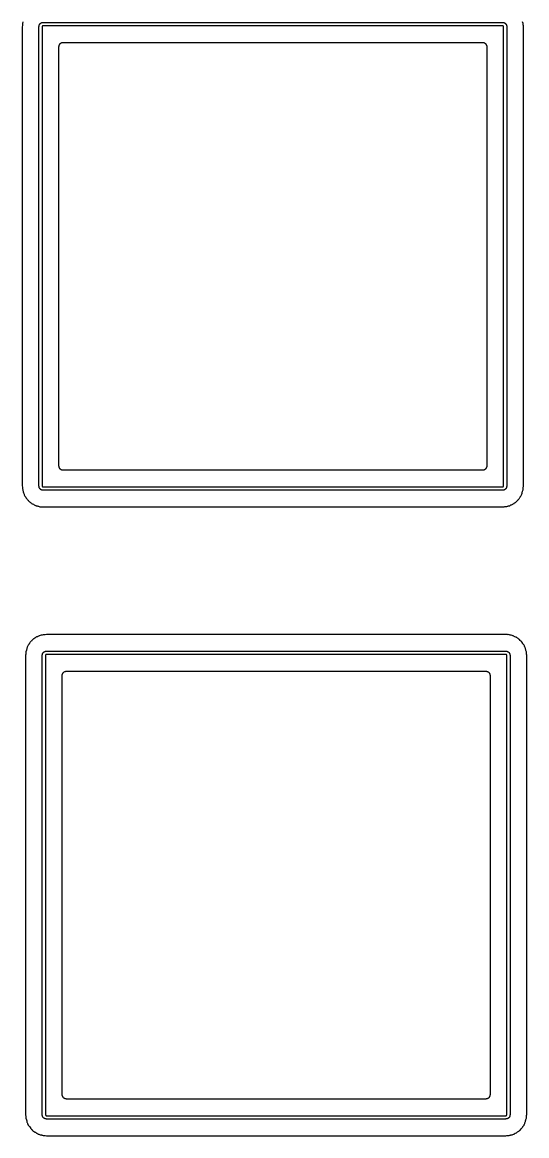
# Model space of a CAD drawing. Extents: x 63 to 223, y -147 to -32.
# Drawn here: x 114.85 to 130.19, y -124.02 to -90.17 of the extents above; entities that cross this region are included whole.
import ezdxf

# ---------------------------------------------------------------- set-up
doc = ezdxf.new("R2010")
doc.units = 0
doc.header["$MEASUREMENT"] = 0
doc.layers.add('BLACK', color=7, linetype='CONTINUOUS')

msp = doc.modelspace()

# ---------------------------------------------------------------- linework, layer by layer
at = {"layer": 'Black'}
for p, q in [((114.858, -90.2688), (114.85, -90.3095)), ((114.85, -90.3095), (114.85, -104.26)), ((114.859, -90.2472), (114.858, -90.2688)), ((114.86, -90.2106), (114.859, -90.216)), ((114.859, -90.216), (114.859, -90.2162)), ((114.859, -90.2162), (114.859, -90.2164)), ((114.859, -90.2164), (114.859, -90.2166)), ((114.859, -90.2166), (114.859, -90.2224)), ((114.859, -90.2224), (114.859, -90.2257)), ((114.859, -90.2257), (114.859, -90.2472)), ((114.861, -90.1972), (114.86, -90.2106)), ((114.869, -90.1771), (114.861, -90.1972)), ((114.871, -90.1616), (114.869, -90.1771)), ((115.358, -90.3001), (115.359, -90.2929)), ((115.358, -104.27), (115.358, -90.3001)), ((115.359, -90.2929), (115.36, -90.2856)), ((115.36, -90.285), (115.361, -90.2794)), ((115.36, -90.2856), (115.36, -90.285)), ((115.361, -90.2794), (115.362, -90.2718)), ((115.362, -90.2718), (115.363, -90.2692)), ((115.363, -90.2692), (115.364, -90.2665)), ((115.364, -90.2665), (115.366, -90.2586)), ((115.366, -90.2586), (115.369, -90.2507)), ((115.369, -90.2507), (115.371, -90.2459)), ((115.371, -90.2459), (115.374, -90.2405)), ((115.374, -90.2405), (115.377, -90.236)), ((115.377, -90.236), (115.38, -90.2311)), ((115.38, -90.2311), (115.381, -90.2297)), ((115.381, -90.2297), (115.382, -90.2281)), ((115.382, -90.2266), (115.387, -90.2206)), ((115.382, -90.2274), (115.382, -90.2266)), ((115.382, -90.2281), (115.382, -90.2274)), ((115.387, -90.2206), (115.392, -90.2143)), ((115.392, -90.2143), (115.393, -90.2139)), ((115.393, -90.2132), (115.397, -90.2103)), ((115.393, -90.2139), (115.393, -90.2132)), ((115.397, -90.2103), (115.4, -90.2067)), ((115.4, -90.2067), (115.405, -90.2036)), ((115.405, -90.2036), (115.408, -90.2)), ((115.408, -90.2), (115.413, -90.1972)), ((115.413, -90.1972), (115.418, -90.1935)), ((115.418, -90.1935), (115.424, -90.1907)), ((115.424, -90.1907), (115.429, -90.1874)), ((115.429, -90.1874), (115.432, -90.1863)), ((115.432, -90.1863), (115.435, -90.1847)), ((115.435, -90.1847), (115.442, -90.1822)), ((115.442, -90.1822), (115.449, -90.1795)), ((115.449, -90.1795), (115.451, -90.1791)), ((115.451, -90.1791), (115.453, -90.1783)), ((115.453, -90.1783), (115.454, -90.1782)), ((115.454, -90.178), (115.462, -90.1766)), ((115.454, -90.1782), (115.454, -90.178)), ((115.459, -90.3007), (115.458, -90.3068)), ((115.458, -90.3068), (115.458, -104.263)), ((115.46, -90.2961), (115.459, -90.3007)), ((115.461, -90.2905), (115.46, -90.2918)), ((115.46, -90.2918), (115.46, -90.2932)), ((115.46, -90.2932), (115.46, -90.2935)), ((115.46, -90.2935), (115.46, -90.2946)), ((115.46, -90.2946), (115.46, -90.2957)), ((115.46, -90.2957), (115.46, -90.2961)), ((115.462, -90.2885), (115.461, -90.2898)), ((115.461, -90.2898), (115.461, -90.2905)), ((115.462, -90.1766), (115.47, -90.175)), ((115.465, -90.2836), (115.462, -90.2878)), ((115.462, -90.2878), (115.462, -90.2885)), ((115.467, -90.2818), (115.465, -90.283)), ((115.465, -90.283), (115.465, -90.2836)), ((115.468, -90.2805), (115.467, -90.2818)), ((115.469, -90.2801), (115.468, -90.2805)), ((115.47, -90.279), (115.469, -90.2795)), ((115.469, -90.2795), (115.469, -90.2801)), ((115.47, -90.175), (115.471, -90.1751)), ((115.471, -90.2785), (115.47, -90.279)), ((115.471, -90.1751), (115.471, -90.175)), ((115.471, -90.175), (115.474, -90.175)), ((115.474, -90.2767), (115.471, -90.2785)), ((115.474, -90.175), (115.477, -90.1745)), ((115.477, -90.2756), (115.474, -90.2767)), ((115.477, -90.1745), (115.481, -90.1746)), ((115.478, -90.275), (115.477, -90.2756)), ((115.482, -90.2743), (115.478, -90.2749)), ((115.478, -90.2749), (115.478, -90.275)), ((115.481, -90.1746), (115.485, -90.1739)), ((115.486, -90.2744), (115.482, -90.2743)), ((115.485, -90.1739), (129.455, -90.1739)), ((115.489, -90.2739), (115.486, -90.2744)), ((129.45, -90.2739), (115.489, -90.2739)), ((129.452, -90.2742), (129.45, -90.2739)), ((129.457, -90.2742), (129.452, -90.2742)), ((129.455, -90.1739), (129.459, -90.1747)), ((129.461, -90.275), (129.457, -90.2742)), ((129.459, -90.1747), (129.464, -90.1747)), ((129.466, -90.2766), (129.461, -90.275)), ((129.461, -90.275), (129.461, -90.275)), ((129.464, -90.1747), (129.466, -90.175)), ((129.466, -90.175), (129.468, -90.175)), ((129.466, -90.2767), (129.466, -90.2766)), ((129.466, -90.2766), (129.466, -90.2766)), ((129.47, -90.279), (129.466, -90.2767)), ((129.468, -90.175), (129.468, -90.1751)), ((129.468, -90.1751), (129.469, -90.175)), ((129.469, -90.175), (129.477, -90.1766)), ((129.472, -90.2809), (129.47, -90.279)), ((129.474, -90.2826), (129.472, -90.2809)), ((129.472, -90.2809), (129.472, -90.2809)), ((129.476, -90.2858), (129.474, -90.2826)), ((129.478, -90.2879), (129.476, -90.2858)), ((129.477, -90.1766), (129.485, -90.178)), ((129.478, -90.2881), (129.478, -90.2879)), ((129.48, -90.295), (129.478, -90.2881)), ((129.481, -90.2977), (129.48, -90.295)), ((129.481, -90.301), (129.481, -90.2977)), ((129.481, -90.3039), (129.481, -90.301)), ((129.481, -104.266), (129.481, -90.3039)), ((129.485, -90.178), (129.485, -90.1782)), ((129.485, -90.1782), (129.486, -90.1783)), ((129.486, -90.1783), (129.487, -90.1789)), ((129.487, -90.1789), (129.489, -90.1792)), ((129.489, -90.1792), (129.497, -90.182)), ((129.497, -90.182), (129.505, -90.1847)), ((129.505, -90.1847), (129.508, -90.1863)), ((129.508, -90.1863), (129.511, -90.1874)), ((129.511, -90.1874), (129.518, -90.1918)), ((129.518, -90.1918), (129.526, -90.1962)), ((129.526, -90.1962), (129.527, -90.1971)), ((129.527, -90.1971), (129.528, -90.1979)), ((129.528, -90.1979), (129.529, -90.1987)), ((129.529, -90.1987), (129.53, -90.1992)), ((129.53, -90.1992), (129.536, -90.2042)), ((129.536, -90.2042), (129.542, -90.2088)), ((129.542, -90.2088), (129.542, -90.2099)), ((129.542, -90.2099), (129.543, -90.2108)), ((129.543, -90.2108), (129.544, -90.2121)), ((129.544, -90.2121), (129.546, -90.2132)), ((129.546, -90.2132), (129.546, -90.2139)), ((129.546, -90.2139), (129.547, -90.2143)), ((129.547, -90.2143), (129.552, -90.2206)), ((129.552, -90.2206), (129.557, -90.2266)), ((129.557, -90.2266), (129.557, -90.2271)), ((129.557, -90.2271), (129.558, -90.2295)), ((129.558, -90.2295), (129.561, -90.2315)), ((129.561, -90.2315), (129.563, -90.2366)), ((129.563, -90.2366), (129.567, -90.2413)), ((129.567, -90.2413), (129.567, -90.2442)), ((129.567, -90.2442), (129.569, -90.2469)), ((129.569, -90.2469), (129.569, -90.2489)), ((129.569, -90.2489), (129.57, -90.2507)), ((129.57, -90.2507), (129.573, -90.2586)), ((129.573, -90.2586), (129.575, -90.2648)), ((129.575, -90.2648), (129.575, -90.2654)), ((129.575, -90.2654), (129.576, -90.2677)), ((129.576, -90.2677), (129.577, -90.2698)), ((129.577, -90.2698), (129.578, -90.276)), ((129.578, -90.276), (129.58, -90.2821)), ((129.58, -90.2821), (129.58, -90.2845)), ((129.58, -90.2845), (129.58, -90.2869)), ((129.58, -90.2869), (129.58, -90.2897)), ((129.58, -90.2897), (129.58, -90.2926)), ((129.58, -90.2926), (129.58, -90.2964)), ((129.58, -90.2964), (129.581, -90.3001)), ((129.581, -90.3001), (129.581, -104.27)), ((130.081, -90.2067), (130.062, -90.1542)), ((130.08, -90.2135), (130.081, -90.2118)), ((130.08, -90.2179), (130.08, -90.2135)), ((130.083, -90.2364), (130.08, -90.2179)), ((130.081, -90.2093), (130.081, -90.2067)), ((130.081, -90.211), (130.081, -90.2093)), ((130.081, -90.2118), (130.081, -90.211)), ((130.084, -90.2549), (130.083, -90.2364)), ((130.086, -90.2639), (130.084, -90.2549)), ((130.086, -90.2725), (130.086, -90.2639)), ((130.087, -90.294), (130.086, -90.2725)), ((130.089, -90.3044), (130.087, -90.294)), ((130.089, -104.266), (130.089, -90.3044)), ((115.966, -90.9089), (115.968, -90.898)), ((115.966, -103.661), (115.966, -90.9089)), ((115.968, -90.8868), (115.972, -90.8764)), ((115.968, -90.898), (115.968, -90.8868)), ((115.972, -90.8764), (115.974, -90.8655)), ((115.974, -90.8655), (115.979, -90.8558)), ((115.979, -90.8558), (115.983, -90.8454)), ((115.983, -90.8454), (115.99, -90.8369)), ((115.99, -90.8369), (115.996, -90.8273)), ((115.996, -90.8273), (116.004, -90.8201)), ((116.004, -90.8201), (116.011, -90.8116)), ((116.011, -90.8116), (116.021, -90.8061)), ((116.021, -90.8061), (116.029, -90.7989)), ((116.029, -90.7989), (116.04, -90.7951)), ((116.04, -90.7951), (116.05, -90.7896)), ((116.05, -90.7896), (116.061, -90.7876)), ((116.061, -90.7876), (116.071, -90.7838)), ((116.071, -90.7838), (116.082, -90.7838)), ((116.082, -90.7838), (116.093, -90.7819)), ((116.093, -90.7819), (128.846, -90.7819)), ((128.846, -90.7819), (128.857, -90.7838)), ((128.857, -90.7838), (128.868, -90.7838)), ((128.868, -90.7838), (128.878, -90.7876)), ((128.878, -90.7876), (128.889, -90.7896)), ((128.889, -90.7896), (128.899, -90.7951)), ((128.899, -90.7951), (128.909, -90.7989)), ((128.909, -90.7989), (128.918, -90.8061)), ((128.918, -90.8061), (128.928, -90.8116)), ((128.928, -90.8116), (128.935, -90.8201)), ((128.935, -90.8201), (128.943, -90.8273)), ((128.943, -90.8273), (128.949, -90.8369)), ((128.949, -90.8369), (128.956, -90.8454)), ((128.956, -90.8454), (128.96, -90.8558)), ((128.96, -90.8558), (128.965, -90.8655)), ((128.965, -90.8655), (128.967, -90.8764)), ((128.967, -90.8764), (128.971, -90.8868)), ((128.971, -90.8868), (128.971, -90.898)), ((128.971, -90.898), (128.973, -90.9089)), ((128.973, -90.9089), (128.973, -103.661)), ((115.968, -103.672), (115.966, -103.661)), ((115.968, -103.683), (115.968, -103.672)), ((115.972, -103.693), (115.968, -103.683)), ((115.974, -103.704), (115.972, -103.693)), ((115.979, -103.714), (115.974, -103.704)), ((115.983, -103.724), (115.979, -103.714)), ((115.99, -103.733), (115.983, -103.724)), ((115.996, -103.743), (115.99, -103.733)), ((116.004, -103.75), (115.996, -103.743)), ((116.011, -103.758), (116.004, -103.75)), ((116.021, -103.764), (116.011, -103.758)), ((116.029, -103.771), (116.021, -103.764)), ((116.04, -103.775), (116.029, -103.771)), ((116.05, -103.78), (116.04, -103.775)), ((116.061, -103.782), (116.05, -103.78)), ((116.071, -103.786), (116.061, -103.782)), ((116.082, -103.786), (116.071, -103.786)), ((116.093, -103.788), (116.082, -103.786)), ((128.846, -103.788), (116.093, -103.788)), ((128.857, -103.786), (128.846, -103.788)), ((128.868, -103.786), (128.857, -103.786)), ((128.878, -103.782), (128.868, -103.786)), ((128.889, -103.78), (128.878, -103.782)), ((128.899, -103.775), (128.889, -103.78)), ((128.909, -103.771), (128.899, -103.775)), ((128.918, -103.764), (128.909, -103.771)), ((128.928, -103.758), (128.918, -103.764)), ((128.935, -103.75), (128.928, -103.758)), ((128.943, -103.743), (128.935, -103.75)), ((128.949, -103.733), (128.943, -103.743)), ((128.956, -103.724), (128.949, -103.733)), ((128.96, -103.714), (128.956, -103.724)), ((128.965, -103.704), (128.96, -103.714)), ((128.967, -103.693), (128.965, -103.704)), ((128.971, -103.683), (128.967, -103.693)), ((128.973, -103.661), (128.971, -103.672)), ((128.971, -103.672), (128.971, -103.683)), ((114.85, -104.26), (114.857, -104.297)), ((114.857, -104.297), (114.858, -104.317)), ((114.858, -104.317), (114.858, -104.334)), ((114.858, -104.334), (114.86, -104.339)), ((114.86, -104.339), (114.862, -104.357)), ((114.862, -104.357), (114.864, -104.376)), ((114.864, -104.376), (114.864, -104.384)), ((114.864, -104.384), (114.866, -104.391)), ((114.866, -104.391), (114.87, -104.408)), ((114.87, -104.408), (114.874, -104.425)), ((114.874, -104.425), (114.875, -104.438)), ((114.875, -104.438), (114.876, -104.439)), ((114.876, -104.439), (114.879, -104.449)), ((114.879, -104.449), (114.885, -104.462)), ((114.885, -104.462), (114.89, -104.479)), ((114.89, -104.479), (114.897, -104.495)), ((114.897, -104.495), (114.897, -104.497)), ((114.897, -104.497), (114.904, -104.512)), ((114.904, -104.512), (114.912, -104.531)), ((114.912, -104.531), (114.919, -104.554)), ((114.919, -104.554), (114.922, -104.558)), ((114.922, -104.558), (114.922, -104.559)), ((114.922, -104.559), (114.922, -104.559)), ((114.922, -104.559), (114.932, -104.578)), ((114.932, -104.578), (114.935, -104.583)), ((114.935, -104.583), (114.942, -104.591)), ((115.359, -104.277), (115.358, -104.27)), ((115.36, -104.284), (115.359, -104.277)), ((115.36, -104.286), (115.36, -104.284)), ((115.361, -104.29), (115.36, -104.286)), ((115.362, -104.297), (115.361, -104.29)), ((115.363, -104.301), (115.362, -104.297)), ((115.364, -104.304), (115.363, -104.301)), ((115.366, -104.311), (115.364, -104.304)), ((115.368, -104.318), (115.366, -104.311)), ((115.371, -104.324), (115.368, -104.318)), ((115.374, -104.33), (115.371, -104.324)), ((115.371, -104.324), (115.371, -104.324)), ((115.377, -104.335), (115.374, -104.33)), ((115.38, -104.339), (115.377, -104.335)), ((115.381, -104.34), (115.38, -104.339)), ((115.381, -104.341), (115.381, -104.34)), ((115.383, -104.343), (115.381, -104.341)), ((115.383, -104.345), (115.383, -104.343)), ((115.388, -104.35), (115.383, -104.345)), ((115.392, -104.355), (115.388, -104.35)), ((115.393, -104.356), (115.392, -104.355)), ((115.395, -104.358), (115.393, -104.356)), ((115.398, -104.36), (115.395, -104.358)), ((115.401, -104.363), (115.398, -104.36)), ((115.403, -104.365), (115.401, -104.363)), ((115.405, -104.367), (115.403, -104.365)), ((115.41, -104.371), (115.405, -104.367)), ((115.412, -104.372), (115.41, -104.371)), ((115.413, -104.374), (115.412, -104.372)), ((115.419, -104.378), (115.413, -104.374)), ((115.425, -104.38), (115.419, -104.378)), ((115.43, -104.383), (115.425, -104.38)), ((115.431, -104.384), (115.43, -104.383)), ((115.433, -104.384), (115.431, -104.384)), ((115.434, -104.386), (115.433, -104.384)), ((115.441, -104.388), (115.434, -104.386)), ((115.447, -104.391), (115.441, -104.388)), ((115.449, -104.391), (115.447, -104.391)), ((115.451, -104.391), (115.449, -104.391)), ((115.453, -104.392), (115.451, -104.391)), ((115.455, -104.392), (115.453, -104.392)), ((115.463, -104.394), (115.455, -104.392)), ((115.458, -104.263), (115.458, -104.263)), ((115.458, -104.263), (115.459, -104.27)), ((115.459, -104.27), (115.46, -104.274)), ((115.46, -104.274), (115.46, -104.276)), ((115.46, -104.276), (115.46, -104.279)), ((115.46, -104.279), (115.461, -104.28)), ((115.461, -104.28), (115.461, -104.281)), ((115.461, -104.281), (115.462, -104.282)), ((115.462, -104.282), (115.465, -104.286)), ((115.471, -104.395), (115.463, -104.394)), ((115.465, -104.286), (115.465, -104.286)), ((115.465, -104.286), (115.466, -104.288)), ((115.466, -104.288), (115.469, -104.291)), ((115.469, -104.291), (115.47, -104.291)), ((115.47, -104.291), (115.475, -104.294)), ((115.474, -104.395), (115.471, -104.395)), ((115.478, -104.395), (115.474, -104.395)), ((115.475, -104.294), (115.478, -104.295)), ((115.478, -104.295), (115.478, -104.295)), ((115.478, -104.295), (115.482, -104.296)), ((115.481, -104.395), (115.478, -104.395)), ((115.485, -104.396), (115.481, -104.395)), ((115.482, -104.296), (115.485, -104.296)), ((115.485, -104.296), (115.489, -104.296)), ((129.455, -104.396), (115.485, -104.396)), ((115.489, -104.296), (129.451, -104.296)), ((129.451, -104.296), (129.453, -104.296)), ((129.453, -104.296), (129.457, -104.296)), ((129.459, -104.395), (129.455, -104.396)), ((129.457, -104.296), (129.461, -104.295)), ((129.463, -104.395), (129.459, -104.395)), ((129.461, -104.295), (129.462, -104.295)), ((129.462, -104.295), (129.463, -104.295)), ((129.463, -104.295), (129.465, -104.294)), ((129.463, -104.295), (129.463, -104.295)), ((129.465, -104.395), (129.463, -104.395)), ((129.465, -104.294), (129.467, -104.293)), ((129.468, -104.395), (129.465, -104.395)), ((129.467, -104.293), (129.469, -104.292)), ((129.467, -104.293), (129.467, -104.293)), ((129.476, -104.394), (129.468, -104.395)), ((129.469, -104.292), (129.47, -104.29)), ((129.47, -104.29), (129.471, -104.29)), ((129.471, -104.29), (129.473, -104.288)), ((129.473, -104.288), (129.476, -104.284)), ((129.473, -104.288), (129.473, -104.288)), ((129.476, -104.284), (129.478, -104.282)), ((129.484, -104.392), (129.476, -104.394)), ((129.478, -104.28), (129.479, -104.279)), ((129.478, -104.282), (129.478, -104.28)), ((129.479, -104.279), (129.48, -104.276)), ((129.48, -104.276), (129.481, -104.272)), ((129.481, -104.27), (129.481, -104.266)), ((129.481, -104.272), (129.481, -104.27)), ((129.486, -104.392), (129.484, -104.392)), ((129.488, -104.391), (129.486, -104.392)), ((129.49, -104.391), (129.488, -104.391)), ((129.493, -104.391), (129.49, -104.391)), ((129.499, -104.388), (129.493, -104.391)), ((129.505, -104.386), (129.499, -104.388)), ((129.506, -104.385), (129.505, -104.386)), ((129.509, -104.384), (129.506, -104.385)), ((129.516, -104.379), (129.509, -104.383)), ((129.509, -104.383), (129.509, -104.384)), ((129.524, -104.375), (129.516, -104.379)), ((129.528, -104.372), (129.524, -104.375)), ((129.524, -104.375), (129.524, -104.375)), ((129.524, -104.375), (129.524, -104.375)), ((129.532, -104.37), (129.528, -104.372)), ((129.537, -104.364), (129.532, -104.37)), ((129.543, -104.359), (129.537, -104.364)), ((129.544, -104.359), (129.543, -104.359)), ((129.546, -104.356), (129.544, -104.358)), ((129.544, -104.358), (129.544, -104.359)), ((129.547, -104.355), (129.546, -104.356)), ((129.551, -104.35), (129.547, -104.355)), ((129.556, -104.345), (129.551, -104.35)), ((129.558, -104.341), (129.556, -104.343)), ((129.556, -104.343), (129.556, -104.343)), ((129.556, -104.343), (129.556, -104.345)), ((129.56, -104.339), (129.558, -104.341)), ((129.563, -104.334), (129.56, -104.339)), ((129.566, -104.329), (129.563, -104.334)), ((129.567, -104.326), (129.566, -104.329)), ((129.568, -104.324), (129.567, -104.326)), ((129.569, -104.321), (129.568, -104.324)), ((129.571, -104.318), (129.569, -104.321)), ((129.573, -104.311), (129.571, -104.318)), ((129.575, -104.304), (129.573, -104.311)), ((129.576, -104.303), (129.575, -104.304)), ((129.575, -104.304), (129.575, -104.304)), ((129.577, -104.3), (129.576, -104.301)), ((129.576, -104.301), (129.576, -104.303)), ((129.578, -104.293), (129.577, -104.3)), ((129.58, -104.286), (129.578, -104.293)), ((129.581, -104.27), (129.58, -104.274)), ((129.58, -104.274), (129.58, -104.277)), ((129.58, -104.277), (129.58, -104.281)), ((129.58, -104.281), (129.58, -104.283)), ((129.58, -104.283), (129.58, -104.284)), ((129.58, -104.284), (129.58, -104.286)), ((129.997, -104.591), (130.004, -104.583)), ((130.004, -104.583), (130.006, -104.578)), ((130.006, -104.578), (130.017, -104.559)), ((130.017, -104.558), (130.02, -104.554)), ((130.017, -104.559), (130.017, -104.558)), ((130.017, -104.559), (130.017, -104.559)), ((130.02, -104.554), (130.021, -104.553)), ((130.021, -104.553), (130.029, -104.534)), ((130.029, -104.534), (130.037, -104.516)), ((130.037, -104.516), (130.039, -104.513)), ((130.039, -104.513), (130.04, -104.51)), ((130.04, -104.51), (130.043, -104.503)), ((130.043, -104.503), (130.044, -104.502)), ((130.044, -104.502), (130.048, -104.491)), ((130.048, -104.491), (130.049, -104.489)), ((130.049, -104.489), (130.053, -104.452)), ((130.053, -104.452), (130.058, -104.438)), ((130.058, -104.438), (130.06, -104.423)), ((130.06, -104.423), (130.078, -104.378)), ((130.078, -104.378), (130.079, -104.371)), ((130.079, -104.371), (130.082, -104.351)), ((130.081, -104.344), (130.082, -104.323)), ((130.082, -104.35), (130.081, -104.344)), ((130.082, -104.323), (130.083, -104.302)), ((130.082, -104.351), (130.082, -104.35)), ((130.083, -104.302), (130.088, -104.278)), ((130.088, -104.277), (130.089, -104.272)), ((130.088, -104.278), (130.088, -104.277)), ((130.089, -104.272), (130.089, -104.266)), ((130.089, -104.266), (130.089, -104.266)), ((114.942, -104.591), (114.944, -104.594)), ((114.944, -104.594), (114.947, -104.596)), ((114.947, -104.596), (114.958, -104.609)), ((114.958, -104.609), (114.965, -104.621)), ((114.965, -104.621), (114.973, -104.632)), ((114.973, -104.632), (114.983, -104.65)), ((114.983, -104.65), (114.984, -104.653)), ((114.984, -104.653), (114.986, -104.656)), ((114.986, -104.656), (114.987, -104.658)), ((114.987, -104.658), (115.002, -104.671)), ((115.002, -104.671), (115.014, -104.685)), ((115.014, -104.685), (115.026, -104.698)), ((115.026, -104.698), (115.042, -104.722)), ((115.042, -104.722), (115.051, -104.73)), ((115.051, -104.73), (115.066, -104.744)), ((115.066, -104.744), (115.068, -104.746)), ((115.068, -104.746), (115.069, -104.747)), ((115.069, -104.747), (115.086, -104.761)), ((115.086, -104.761), (115.086, -104.761)), ((115.086, -104.761), (115.086, -104.762)), ((115.086, -104.762), (115.087, -104.762)), ((115.087, -104.762), (115.098, -104.768)), ((115.098, -104.768), (115.114, -104.78)), ((115.114, -104.78), (115.129, -104.791)), ((115.129, -104.791), (115.137, -104.799)), ((115.137, -104.799), (115.138, -104.799)), ((115.138, -104.799), (115.139, -104.799)), ((115.139, -104.799), (115.145, -104.804)), ((115.145, -104.804), (115.145, -104.804)), ((115.145, -104.804), (115.146, -104.804)), ((115.146, -104.804), (115.154, -104.809)), ((115.154, -104.809), (115.19, -104.823)), ((115.19, -104.823), (115.202, -104.83)), ((115.202, -104.83), (115.215, -104.836)), ((115.215, -104.836), (115.23, -104.846)), ((115.23, -104.846), (115.235, -104.848)), ((115.235, -104.848), (115.253, -104.855)), ((115.253, -104.855), (115.255, -104.857)), ((115.255, -104.857), (115.258, -104.858)), ((115.258, -104.858), (115.267, -104.864)), ((115.267, -104.864), (115.275, -104.867)), ((115.275, -104.867), (115.277, -104.867)), ((115.277, -104.867), (115.277, -104.867)), ((115.277, -104.867), (115.283, -104.87)), ((115.283, -104.87), (115.285, -104.871)), ((115.285, -104.871), (115.307, -104.873)), ((115.307, -104.873), (115.323, -104.878)), ((115.323, -104.878), (115.339, -104.882)), ((115.339, -104.882), (115.362, -104.891)), ((115.362, -104.891), (115.363, -104.891)), ((115.363, -104.891), (115.365, -104.891)), ((115.365, -104.891), (115.366, -104.891)), ((115.366, -104.891), (115.386, -104.895)), ((115.386, -104.895), (115.398, -104.896)), ((115.398, -104.896), (115.423, -104.895)), ((115.423, -104.895), (115.439, -104.897)), ((115.439, -104.897), (115.455, -104.897)), ((115.455, -104.897), (115.489, -104.904)), ((115.489, -104.904), (129.45, -104.904)), ((129.45, -104.904), (129.493, -104.896)), ((129.493, -104.896), (129.507, -104.895)), ((129.507, -104.895), (129.522, -104.893)), ((129.522, -104.893), (129.553, -104.894)), ((129.553, -104.894), (129.574, -104.891)), ((129.553, -104.894), (129.553, -104.894)), ((129.574, -104.891), (129.584, -104.889)), ((129.584, -104.889), (129.601, -104.882)), ((129.601, -104.882), (129.618, -104.878)), ((129.618, -104.878), (129.634, -104.873)), ((129.634, -104.873), (129.655, -104.871)), ((129.655, -104.871), (129.657, -104.87)), ((129.657, -104.87), (129.671, -104.865)), ((129.671, -104.865), (129.695, -104.848)), ((129.695, -104.848), (129.71, -104.842)), ((129.71, -104.842), (129.724, -104.834)), ((129.724, -104.834), (129.769, -104.818)), ((129.769, -104.818), (129.781, -104.811)), ((129.781, -104.811), (129.798, -104.801)), ((129.798, -104.801), (129.804, -104.798)), ((129.804, -104.798), (129.811, -104.792)), ((129.811, -104.792), (129.827, -104.781)), ((129.827, -104.781), (129.842, -104.769)), ((129.842, -104.769), (129.851, -104.764)), ((129.851, -104.763), (129.853, -104.762)), ((129.851, -104.764), (129.851, -104.763)), ((129.853, -104.761), (129.87, -104.747)), ((129.853, -104.762), (129.853, -104.761)), ((129.853, -104.761), (129.853, -104.761)), ((129.87, -104.747), (129.871, -104.746)), ((129.871, -104.746), (129.883, -104.731)), ((129.883, -104.731), (129.898, -104.717)), ((129.898, -104.717), (129.911, -104.705)), ((129.911, -104.705), (129.912, -104.703)), ((129.912, -104.703), (129.925, -104.69)), ((129.925, -104.69), (129.936, -104.676)), ((129.936, -104.676), (129.94, -104.673)), ((129.94, -104.673), (129.941, -104.672)), ((129.941, -104.672), (129.942, -104.67)), ((129.942, -104.67), (129.943, -104.668)), ((129.943, -104.668), (129.945, -104.664)), ((129.945, -104.664), (129.956, -104.651)), ((129.956, -104.651), (129.965, -104.638)), ((129.965, -104.638), (129.966, -104.636)), ((129.966, -104.636), (129.976, -104.62)), ((129.976, -104.62), (129.986, -104.603)), ((129.986, -104.603), (129.992, -104.596)), ((129.992, -104.596), (129.995, -104.594)), ((129.995, -104.594), (129.997, -104.591)), ((115.126, -108.979), (115.117, -108.985)), ((115.141, -108.965), (115.126, -108.979)), ((115.156, -108.951), (115.141, -108.965)), ((115.168, -108.936), (115.156, -108.951)), ((115.169, -108.935), (115.168, -108.936)), ((115.186, -108.921), (115.169, -108.935)), ((115.19, -108.917), (115.186, -108.92)), ((115.186, -108.92), (115.186, -108.921)), ((115.186, -108.921), (115.186, -108.921)), ((115.195, -108.914), (115.19, -108.917)), ((115.211, -108.902), (115.195, -108.914)), ((115.225, -108.892), (115.211, -108.902)), ((115.236, -108.887), (115.225, -108.892)), ((115.254, -108.876), (115.236, -108.887)), ((115.272, -108.864), (115.254, -108.876)), ((115.281, -108.856), (115.272, -108.864)), ((115.31, -108.848), (115.281, -108.856)), ((115.328, -108.84), (115.31, -108.848)), ((115.347, -108.832), (115.328, -108.84)), ((115.361, -108.822), (115.347, -108.832)), ((115.373, -108.817), (115.361, -108.822)), ((115.392, -108.81), (115.373, -108.817)), ((115.398, -108.807), (115.392, -108.81)), ((115.426, -108.804), (115.398, -108.807)), ((115.442, -108.8), (115.426, -108.804)), ((115.458, -108.798), (115.442, -108.8)), ((115.486, -108.788), (115.458, -108.798)), ((115.517, -108.789), (115.486, -108.788)), ((115.532, -108.787), (115.517, -108.789)), ((115.546, -108.786), (115.532, -108.787)), ((115.589, -108.778), (115.546, -108.786)), ((129.55, -108.778), (115.589, -108.778)), ((129.584, -108.785), (129.55, -108.778)), ((129.6, -108.785), (129.584, -108.785)), ((129.616, -108.787), (129.6, -108.785)), ((129.646, -108.785), (129.616, -108.787)), ((129.681, -108.798), (129.646, -108.785)), ((129.697, -108.8), (129.681, -108.798)), ((129.713, -108.804), (129.697, -108.8)), ((129.741, -108.807), (129.713, -108.804)), ((129.747, -108.81), (129.741, -108.807)), ((129.766, -108.817), (129.747, -108.81)), ((129.778, -108.822), (129.766, -108.817)), ((129.795, -108.834), (129.778, -108.822)), ((129.81, -108.84), (129.795, -108.834)), ((129.824, -108.848), (129.81, -108.84)), ((129.861, -108.861), (129.824, -108.848)), ((129.864, -108.861), (129.861, -108.861)), ((129.867, -108.863), (129.864, -108.861)), ((129.872, -108.864), (129.867, -108.863)), ((129.875, -108.866), (129.872, -108.864)), ((129.882, -108.87), (129.875, -108.866)), ((129.899, -108.886), (129.882, -108.87)), ((129.913, -108.895), (129.899, -108.886)), ((129.926, -108.905), (129.913, -108.895)), ((129.949, -108.917), (129.926, -108.905)), ((129.953, -108.92), (129.949, -108.917)), ((129.953, -108.921), (129.953, -108.92)), ((129.97, -108.935), (129.953, -108.921)), ((129.953, -108.921), (129.953, -108.921)), ((129.971, -108.936), (129.97, -108.935)), ((129.992, -108.962), (129.971, -108.936)), ((130.002, -108.972), (129.992, -108.962)), ((130.012, -108.983), (130.002, -108.972)), ((130.037, -109.003), (130.012, -108.983)), ((114.96, -109.311), (114.957, -109.331)), ((114.961, -109.304), (114.96, -109.311)), ((114.979, -109.259), (114.961, -109.304)), ((114.981, -109.244), (114.979, -109.259)), ((114.986, -109.23), (114.981, -109.244)), ((114.99, -109.193), (114.986, -109.23)), ((114.991, -109.191), (114.99, -109.193)), ((114.995, -109.18), (114.991, -109.191)), ((114.996, -109.179), (114.995, -109.18)), ((114.999, -109.172), (114.996, -109.179)), ((115, -109.169), (114.999, -109.172)), ((115.002, -109.166), (115, -109.169)), ((115.01, -109.148), (115.002, -109.166)), ((115.018, -109.129), (115.01, -109.148)), ((115.019, -109.128), (115.018, -109.129)), ((115.022, -109.124), (115.019, -109.128)), ((115.032, -109.104), (115.022, -109.123)), ((115.022, -109.123), (115.022, -109.123)), ((115.022, -109.123), (115.022, -109.124)), ((115.035, -109.099), (115.032, -109.104)), ((115.042, -109.091), (115.035, -109.099)), ((115.044, -109.089), (115.042, -109.091)), ((115.045, -109.088), (115.044, -109.089)), ((115.046, -109.087), (115.045, -109.088)), ((115.047, -109.086), (115.046, -109.087)), ((115.049, -109.084), (115.047, -109.086)), ((115.058, -109.067), (115.049, -109.084)), ((115.069, -109.051), (115.058, -109.067)), ((115.07, -109.047), (115.069, -109.051)), ((115.074, -109.044), (115.07, -109.047)), ((115.084, -109.03), (115.074, -109.044)), ((115.094, -109.017), (115.084, -109.03)), ((115.104, -109), (115.094, -109.017)), ((115.117, -108.986), (115.104, -109)), ((115.104, -109), (115.104, -109)), ((115.117, -108.985), (115.117, -108.986)), ((115.496, -109.322), (115.499, -109.319)), ((115.499, -109.319), (115.502, -109.316)), ((115.502, -109.316), (115.505, -109.313)), ((115.505, -109.313), (115.509, -109.311)), ((115.509, -109.311), (115.513, -109.308)), ((115.513, -109.308), (115.514, -109.308)), ((115.514, -109.308), (115.515, -109.307)), ((115.515, -109.307), (115.516, -109.306)), ((115.516, -109.306), (115.517, -109.306)), ((115.517, -109.306), (115.523, -109.302)), ((115.523, -109.302), (115.53, -109.299)), ((115.53, -109.299), (115.531, -109.298)), ((115.531, -109.298), (115.534, -109.296)), ((115.531, -109.298), (115.531, -109.298)), ((115.534, -109.296), (115.538, -109.295)), ((115.538, -109.295), (115.542, -109.293)), ((115.542, -109.293), (115.547, -109.292)), ((115.547, -109.292), (115.551, -109.291)), ((115.551, -109.291), (115.553, -109.29)), ((115.553, -109.29), (115.555, -109.29)), ((115.555, -109.29), (115.563, -109.288)), ((115.563, -109.288), (115.571, -109.287)), ((115.571, -109.287), (115.574, -109.287)), ((115.574, -109.287), (115.576, -109.287)), ((115.576, -109.287), (115.58, -109.287)), ((115.58, -109.287), (115.584, -109.286)), ((115.584, -109.286), (129.554, -109.286)), ((129.554, -109.286), (129.558, -109.287)), ((129.558, -109.287), (129.561, -109.287)), ((129.561, -109.287), (129.565, -109.287)), ((129.565, -109.287), (129.568, -109.287)), ((129.568, -109.287), (129.576, -109.288)), ((129.576, -109.288), (129.584, -109.29)), ((129.584, -109.29), (129.586, -109.29)), ((129.586, -109.29), (129.588, -109.291)), ((129.588, -109.291), (129.592, -109.292)), ((129.592, -109.292), (129.597, -109.293)), ((129.597, -109.293), (129.601, -109.295)), ((129.601, -109.295), (129.605, -109.296)), ((129.605, -109.296), (129.608, -109.298)), ((129.608, -109.298), (129.609, -109.299)), ((129.609, -109.299), (129.616, -109.302)), ((129.616, -109.302), (129.622, -109.306)), ((129.622, -109.306), (129.623, -109.306)), ((129.623, -109.306), (129.624, -109.307)), ((129.624, -109.307), (129.627, -109.309)), ((129.627, -109.309), (129.629, -109.31)), ((129.629, -109.31), (129.635, -109.316)), ((129.635, -109.316), (129.641, -109.321)), ((129.641, -109.321), (129.643, -109.323)), ((130.044, -109.012), (130.037, -109.003)), ((130.049, -109.019), (130.044, -109.012)), ((130.066, -109.05), (130.049, -109.019)), ((130.074, -109.061), (130.066, -109.05)), ((130.081, -109.073), (130.074, -109.061)), ((130.092, -109.086), (130.081, -109.073)), ((130.095, -109.088), (130.092, -109.086)), ((130.097, -109.091), (130.095, -109.088)), ((130.104, -109.099), (130.097, -109.091)), ((130.106, -109.104), (130.104, -109.099)), ((130.117, -109.123), (130.106, -109.104)), ((130.117, -109.124), (130.117, -109.123)), ((130.117, -109.123), (130.117, -109.123)), ((130.12, -109.128), (130.117, -109.124)), ((130.124, -109.14), (130.12, -109.128)), ((130.133, -109.16), (130.124, -109.14)), ((130.141, -109.179), (130.133, -109.16)), ((130.142, -109.179), (130.141, -109.179)), ((130.144, -109.19), (130.142, -109.179)), ((130.15, -109.207), (130.144, -109.19)), ((130.153, -109.216), (130.15, -109.207)), ((130.154, -109.229), (130.153, -109.216)), ((130.159, -109.246), (130.154, -109.229)), ((130.162, -109.264), (130.159, -109.246)), ((130.178, -109.304), (130.162, -109.264)), ((130.179, -109.311), (130.178, -109.304)), ((130.182, -109.331), (130.179, -109.311)), ((114.951, -109.405), (114.95, -109.41)), ((114.95, -109.41), (114.95, -109.416)), ((114.95, -109.416), (114.95, -109.416)), ((114.95, -109.416), (114.95, -123.377)), ((114.956, -109.38), (114.951, -109.404)), ((114.951, -109.404), (114.951, -109.405)), ((114.957, -109.359), (114.956, -109.38)), ((114.957, -109.331), (114.957, -109.332)), ((114.957, -109.332), (114.958, -109.338)), ((114.958, -109.338), (114.957, -109.359)), ((115.458, -109.412), (115.459, -109.408)), ((115.458, -123.382), (115.458, -109.412)), ((115.459, -109.396), (115.461, -109.389)), ((115.459, -109.398), (115.459, -109.396)), ((115.459, -109.399), (115.459, -109.398)), ((115.459, -109.401), (115.459, -109.399)), ((115.459, -109.405), (115.459, -109.401)), ((115.459, -109.408), (115.459, -109.405)), ((115.461, -109.389), (115.462, -109.382)), ((115.462, -109.382), (115.463, -109.381)), ((115.463, -109.379), (115.464, -109.378)), ((115.463, -109.381), (115.463, -109.379)), ((115.464, -109.378), (115.466, -109.371)), ((115.464, -109.378), (115.464, -109.378)), ((115.466, -109.371), (115.468, -109.364)), ((115.468, -109.364), (115.47, -109.361)), ((115.47, -109.361), (115.471, -109.358)), ((115.471, -109.358), (115.472, -109.356)), ((115.472, -109.356), (115.473, -109.353)), ((115.473, -109.353), (115.476, -109.348)), ((115.476, -109.348), (115.479, -109.343)), ((115.479, -109.343), (115.481, -109.341)), ((115.481, -109.341), (115.483, -109.339)), ((115.483, -109.337), (115.488, -109.332)), ((115.483, -109.339), (115.483, -109.337)), ((115.483, -109.339), (115.483, -109.339)), ((115.488, -109.332), (115.492, -109.327)), ((115.492, -109.327), (115.493, -109.326)), ((115.493, -109.325), (115.496, -109.322)), ((115.493, -109.326), (115.493, -109.325)), ((115.559, -109.406), (115.558, -109.41)), ((115.558, -109.41), (115.558, -109.412)), ((115.558, -109.412), (115.558, -109.416)), ((115.558, -109.416), (115.558, -123.378)), ((115.56, -109.403), (115.559, -109.406)), ((115.561, -109.402), (115.56, -109.403)), ((115.563, -109.398), (115.561, -109.4)), ((115.561, -109.4), (115.561, -109.402)), ((115.566, -109.394), (115.563, -109.398)), ((115.567, -109.392), (115.566, -109.394)), ((115.568, -109.392), (115.567, -109.392)), ((115.569, -109.391), (115.568, -109.392)), ((115.576, -109.388), (115.569, -109.391)), ((115.577, -109.387), (115.576, -109.388)), ((115.578, -109.387), (115.577, -109.387)), ((115.582, -109.386), (115.578, -109.387)), ((115.586, -109.386), (115.582, -109.386)), ((115.588, -109.386), (115.586, -109.386)), ((129.55, -109.386), (115.588, -109.386)), ((129.554, -109.386), (129.55, -109.386)), ((129.557, -109.386), (129.554, -109.386)), ((129.561, -109.387), (129.557, -109.386)), ((129.562, -109.387), (129.561, -109.387)), ((129.563, -109.388), (129.562, -109.387)), ((129.57, -109.391), (129.563, -109.388)), ((129.573, -109.394), (129.57, -109.391)), ((129.57, -109.391), (129.57, -109.391)), ((129.574, -109.396), (129.573, -109.394)), ((129.577, -109.4), (129.574, -109.396)), ((129.578, -109.401), (129.577, -109.4)), ((129.578, -109.402), (129.578, -109.401)), ((129.579, -109.403), (129.578, -109.402)), ((129.578, -109.402), (129.578, -109.402)), ((129.58, -109.406), (129.579, -109.403)), ((129.581, -109.41), (129.58, -109.406)), ((129.581, -109.412), (129.581, -109.41)), ((129.581, -109.416), (129.581, -109.412)), ((129.581, -123.378), (129.581, -109.416)), ((129.643, -109.323), (129.644, -109.324)), ((129.644, -109.324), (129.646, -109.326)), ((129.646, -109.326), (129.647, -109.327)), ((129.647, -109.327), (129.651, -109.332)), ((129.651, -109.332), (129.656, -109.337)), ((129.656, -109.337), (129.656, -109.339)), ((129.656, -109.339), (129.658, -109.341)), ((129.658, -109.341), (129.658, -109.342)), ((129.658, -109.342), (129.659, -109.343)), ((129.659, -109.343), (129.662, -109.347)), ((129.662, -109.347), (129.665, -109.352)), ((129.665, -109.352), (129.668, -109.358)), ((129.668, -109.358), (129.671, -109.364)), ((129.671, -109.364), (129.673, -109.371)), ((129.673, -109.371), (129.675, -109.378)), ((129.675, -109.378), (129.675, -109.378)), ((129.675, -109.378), (129.676, -109.379)), ((129.676, -109.379), (129.676, -109.381)), ((129.676, -109.381), (129.677, -109.382)), ((129.677, -109.382), (129.678, -109.389)), ((129.678, -109.389), (129.68, -109.396)), ((129.68, -109.396), (129.68, -109.398)), ((129.68, -109.398), (129.68, -109.399)), ((129.68, -109.399), (129.68, -109.401)), ((129.68, -109.401), (129.68, -109.405)), ((129.68, -109.405), (129.68, -109.408)), ((129.68, -109.408), (129.681, -109.412)), ((129.681, -109.412), (129.681, -123.382)), ((130.181, -109.338), (130.182, -109.332)), ((130.182, -109.359), (130.181, -109.338)), ((130.182, -109.332), (130.182, -109.331)), ((130.183, -109.38), (130.182, -109.359)), ((130.188, -109.404), (130.183, -109.38)), ((130.188, -109.405), (130.188, -109.404)), ((130.189, -109.41), (130.188, -109.405)), ((130.189, -109.416), (130.189, -109.41)), ((130.189, -123.377), (130.189, -109.416)), ((130.189, -109.416), (130.189, -109.416)), ((116.068, -109.999), (116.072, -109.989)), ((116.072, -109.989), (116.074, -109.978)), ((116.074, -109.978), (116.079, -109.968)), ((116.079, -109.968), (116.083, -109.957)), ((116.083, -109.957), (116.09, -109.949)), ((116.09, -109.949), (116.096, -109.939)), ((116.096, -109.939), (116.104, -109.932)), ((116.104, -109.932), (116.111, -109.924)), ((116.111, -109.924), (116.121, -109.918)), ((116.121, -109.918), (116.129, -109.911)), ((116.129, -109.911), (116.14, -109.907)), ((116.14, -109.907), (116.15, -109.902)), ((116.15, -109.902), (116.161, -109.9)), ((116.161, -109.9), (116.171, -109.896)), ((116.171, -109.896), (116.182, -109.896)), ((116.182, -109.896), (116.193, -109.894)), ((116.193, -109.894), (128.946, -109.894)), ((128.946, -109.894), (128.957, -109.896)), ((128.957, -109.896), (128.968, -109.896)), ((128.968, -109.896), (128.978, -109.9)), ((128.978, -109.9), (128.989, -109.902)), ((128.989, -109.902), (128.999, -109.907)), ((128.999, -109.907), (129.01, -109.911)), ((129.01, -109.911), (129.018, -109.918)), ((129.018, -109.918), (129.028, -109.924)), ((129.028, -109.924), (129.035, -109.932)), ((129.035, -109.932), (129.043, -109.939)), ((129.043, -109.939), (129.049, -109.949)), ((129.049, -109.949), (129.056, -109.957)), ((129.056, -109.957), (129.06, -109.968)), ((129.06, -109.968), (129.065, -109.978)), ((129.065, -109.978), (129.067, -109.989)), ((129.067, -109.989), (129.071, -109.999)), ((116.066, -110.021), (116.068, -110.01)), ((116.066, -122.773), (116.066, -110.021)), ((116.068, -110.01), (116.068, -109.999)), ((129.071, -109.999), (129.071, -110.01)), ((129.071, -110.01), (129.073, -110.021)), ((129.073, -110.021), (129.073, -122.773)), ((116.068, -122.784), (116.066, -122.773)), ((116.068, -122.795), (116.068, -122.784)), ((116.072, -122.805), (116.068, -122.795)), ((116.074, -122.816), (116.072, -122.805)), ((116.079, -122.826), (116.074, -122.816)), ((116.083, -122.837), (116.079, -122.826)), ((116.09, -122.845), (116.083, -122.837)), ((116.096, -122.855), (116.09, -122.845)), ((116.104, -122.862), (116.096, -122.855)), ((129.043, -122.855), (129.035, -122.862)), ((129.049, -122.845), (129.043, -122.855)), ((129.056, -122.837), (129.049, -122.845)), ((129.06, -122.826), (129.056, -122.837)), ((129.065, -122.816), (129.06, -122.826)), ((129.067, -122.805), (129.065, -122.816)), ((129.071, -122.795), (129.067, -122.805)), ((129.073, -122.773), (129.071, -122.784)), ((129.071, -122.784), (129.071, -122.795)), ((116.111, -122.87), (116.104, -122.862)), ((116.121, -122.876), (116.111, -122.87)), ((116.129, -122.883), (116.121, -122.876)), ((116.14, -122.887), (116.129, -122.883)), ((116.15, -122.892), (116.14, -122.887)), ((116.161, -122.894), (116.15, -122.892)), ((116.171, -122.898), (116.161, -122.894)), ((116.182, -122.898), (116.171, -122.898)), ((116.193, -122.9), (116.182, -122.898)), ((128.946, -122.9), (116.193, -122.9)), ((128.957, -122.898), (128.946, -122.9)), ((128.968, -122.898), (128.957, -122.898)), ((128.978, -122.894), (128.968, -122.898)), ((128.989, -122.892), (128.978, -122.894)), ((128.999, -122.887), (128.989, -122.892)), ((129.01, -122.883), (128.999, -122.887)), ((129.018, -122.876), (129.01, -122.883)), ((129.028, -122.87), (129.018, -122.876)), ((129.035, -122.862), (129.028, -122.87)), ((114.95, -123.377), (114.953, -123.394)), ((114.953, -123.394), (114.954, -123.415)), ((114.954, -123.415), (114.955, -123.434)), ((114.955, -123.434), (114.956, -123.437)), ((114.956, -123.437), (114.957, -123.456)), ((114.957, -123.456), (114.96, -123.474)), ((114.96, -123.474), (114.96, -123.478)), ((114.96, -123.478), (114.979, -123.531)), ((114.979, -123.531), (114.981, -123.544)), ((115.459, -123.386), (115.458, -123.382)), ((115.459, -123.39), (115.459, -123.386)), ((115.459, -123.392), (115.459, -123.39)), ((115.459, -123.395), (115.459, -123.392)), ((115.46, -123.398), (115.459, -123.395)), ((115.459, -123.401), (115.46, -123.398)), ((115.461, -123.406), (115.459, -123.401)), ((115.462, -123.412), (115.461, -123.406)), ((115.463, -123.415), (115.462, -123.412)), ((115.464, -123.415), (115.463, -123.415)), ((115.466, -123.423), (115.464, -123.415)), ((115.468, -123.43), (115.466, -123.423)), ((115.47, -123.433), (115.468, -123.43)), ((115.471, -123.436), (115.47, -123.433)), ((115.472, -123.438), (115.471, -123.436)), ((115.473, -123.441), (115.472, -123.438)), ((115.476, -123.446), (115.473, -123.441)), ((115.479, -123.451), (115.476, -123.446)), ((115.481, -123.453), (115.479, -123.451)), ((115.483, -123.455), (115.481, -123.453)), ((115.483, -123.457), (115.483, -123.455)), ((115.483, -123.455), (115.483, -123.455)), ((115.488, -123.462), (115.483, -123.457)), ((115.492, -123.467), (115.488, -123.462)), ((115.493, -123.468), (115.492, -123.467)), ((115.495, -123.47), (115.493, -123.468)), ((115.495, -123.471), (115.495, -123.47)), ((115.496, -123.471), (115.495, -123.471)), ((115.498, -123.473), (115.496, -123.471)), ((115.499, -123.474), (115.498, -123.473)), ((115.504, -123.478), (115.499, -123.474)), ((115.509, -123.483), (115.504, -123.478)), ((115.511, -123.483), (115.509, -123.483)), ((115.514, -123.486), (115.511, -123.483)), ((115.511, -123.483), (115.511, -123.483)), ((115.517, -123.488), (115.514, -123.486)), ((115.521, -123.491), (115.517, -123.488)), ((115.525, -123.493), (115.521, -123.491)), ((115.529, -123.494), (115.525, -123.493)), ((115.532, -123.496), (115.529, -123.494)), ((115.534, -123.497), (115.532, -123.496)), ((115.538, -123.498), (115.534, -123.497)), ((115.544, -123.501), (115.538, -123.498)), ((115.55, -123.503), (115.544, -123.501)), ((115.555, -123.504), (115.55, -123.503)), ((115.563, -123.506), (115.555, -123.504)), ((115.558, -123.378), (115.558, -123.38)), ((115.558, -123.38), (115.558, -123.384)), ((115.558, -123.384), (115.559, -123.386)), ((115.559, -123.386), (115.561, -123.394)), ((115.561, -123.394), (115.562, -123.394)), ((115.562, -123.394), (115.563, -123.396)), ((115.563, -123.396), (115.566, -123.4)), ((115.571, -123.507), (115.563, -123.506)), ((115.566, -123.4), (115.566, -123.4)), ((115.566, -123.4), (115.566, -123.4)), ((115.566, -123.4), (115.57, -123.403)), ((115.57, -123.403), (115.571, -123.404)), ((115.571, -123.404), (115.573, -123.405)), ((115.574, -123.507), (115.571, -123.507)), ((115.573, -123.405), (115.577, -123.406)), ((115.576, -123.507), (115.574, -123.507)), ((115.58, -123.507), (115.576, -123.507)), ((115.577, -123.406), (115.579, -123.407)), ((115.579, -123.407), (115.579, -123.407)), ((115.579, -123.407), (115.582, -123.408)), ((115.584, -123.508), (115.58, -123.507)), ((115.582, -123.408), (115.586, -123.408)), ((129.554, -123.508), (115.584, -123.508)), ((115.586, -123.408), (115.588, -123.408)), ((115.588, -123.408), (129.55, -123.408)), ((129.55, -123.408), (129.554, -123.408)), ((129.554, -123.408), (129.557, -123.408)), ((129.558, -123.507), (129.554, -123.508)), ((129.557, -123.408), (129.56, -123.407)), ((129.561, -123.507), (129.558, -123.507)), ((129.56, -123.407), (129.562, -123.406)), ((129.56, -123.407), (129.56, -123.407)), ((129.565, -123.507), (129.561, -123.507)), ((129.562, -123.406), (129.566, -123.405)), ((129.568, -123.507), (129.565, -123.507)), ((129.566, -123.405), (129.568, -123.404)), ((129.568, -123.404), (129.571, -123.401)), ((129.568, -123.404), (129.568, -123.404)), ((129.576, -123.506), (129.568, -123.507)), ((129.571, -123.401), (129.573, -123.4)), ((129.573, -123.4), (129.574, -123.398)), ((129.574, -123.398), (129.577, -123.394)), ((129.584, -123.504), (129.576, -123.506)), ((129.577, -123.394), (129.578, -123.393)), ((129.578, -123.392), (129.58, -123.386)), ((129.578, -123.393), (129.578, -123.392)), ((129.58, -123.386), (129.581, -123.384)), ((129.581, -123.38), (129.581, -123.378)), ((129.581, -123.384), (129.581, -123.38)), ((129.589, -123.503), (129.584, -123.504)), ((129.595, -123.501), (129.589, -123.503)), ((129.601, -123.498), (129.595, -123.501)), ((129.605, -123.497), (129.601, -123.498)), ((129.607, -123.496), (129.605, -123.497)), ((129.61, -123.494), (129.607, -123.496)), ((129.614, -123.493), (129.61, -123.494)), ((129.618, -123.491), (129.614, -123.493)), ((129.622, -123.488), (129.618, -123.491)), ((129.625, -123.486), (129.622, -123.488)), ((129.628, -123.483), (129.625, -123.486)), ((129.63, -123.482), (129.628, -123.483)), ((129.633, -123.479), (129.63, -123.482)), ((129.638, -123.475), (129.633, -123.479)), ((129.641, -123.472), (129.638, -123.475)), ((129.644, -123.47), (129.641, -123.472)), ((129.646, -123.468), (129.644, -123.47)), ((129.647, -123.467), (129.646, -123.468)), ((129.651, -123.462), (129.647, -123.467)), ((129.656, -123.457), (129.651, -123.462)), ((129.658, -123.453), (129.656, -123.455)), ((129.656, -123.455), (129.656, -123.457)), ((129.659, -123.451), (129.658, -123.452)), ((129.658, -123.452), (129.658, -123.453)), ((129.662, -123.447), (129.659, -123.451)), ((129.665, -123.442), (129.662, -123.447)), ((129.668, -123.436), (129.665, -123.442)), ((129.671, -123.43), (129.668, -123.436)), ((129.673, -123.423), (129.671, -123.43)), ((129.675, -123.415), (129.673, -123.423)), ((129.676, -123.415), (129.675, -123.415)), ((129.677, -123.412), (129.676, -123.415)), ((129.678, -123.406), (129.677, -123.412)), ((129.68, -123.401), (129.678, -123.406)), ((129.68, -123.395), (129.679, -123.398)), ((129.679, -123.398), (129.68, -123.401)), ((129.681, -123.382), (129.68, -123.386)), ((129.68, -123.386), (129.68, -123.39)), ((129.68, -123.39), (129.68, -123.392)), ((129.68, -123.392), (129.68, -123.395)), ((130.159, -123.543), (130.162, -123.527)), ((130.162, -123.527), (130.179, -123.478)), ((130.179, -123.474), (130.182, -123.456)), ((130.179, -123.478), (130.179, -123.474)), ((130.182, -123.456), (130.183, -123.437)), ((130.183, -123.437), (130.184, -123.434)), ((130.184, -123.434), (130.185, -123.415)), ((130.185, -123.415), (130.186, -123.394)), ((130.186, -123.394), (130.189, -123.377)), ((114.981, -123.544), (114.985, -123.557)), ((114.985, -123.557), (114.99, -123.6)), ((114.99, -123.6), (114.99, -123.6)), ((114.99, -123.6), (114.997, -123.618)), ((114.997, -123.618), (115.005, -123.636)), ((115.005, -123.636), (115.005, -123.637)), ((115.005, -123.637), (115.007, -123.64)), ((115.007, -123.64), (115.01, -123.645)), ((115.01, -123.645), (115.011, -123.646)), ((115.011, -123.646), (115.013, -123.654)), ((115.013, -123.654), (115.018, -123.664)), ((115.018, -123.664), (115.018, -123.665)), ((115.018, -123.665), (115.02, -123.667)), ((115.02, -123.667), (115.023, -123.673)), ((115.023, -123.673), (115.024, -123.675)), ((115.024, -123.675), (115.027, -123.681)), ((115.027, -123.681), (115.027, -123.681)), ((115.027, -123.681), (115.029, -123.685)), ((115.029, -123.685), (115.032, -123.69)), ((115.032, -123.69), (115.064, -123.729)), ((115.064, -123.729), (115.07, -123.739)), ((115.07, -123.739), (115.078, -123.748)), ((115.078, -123.748), (115.096, -123.78)), ((115.096, -123.78), (115.097, -123.782)), ((115.097, -123.782), (115.098, -123.784)), ((115.098, -123.784), (115.102, -123.791)), ((115.102, -123.791), (115.107, -123.797)), ((115.107, -123.797), (115.11, -123.801)), ((115.11, -123.801), (115.116, -123.808)), ((115.116, -123.808), (115.116, -123.808)), ((115.116, -123.808), (115.118, -123.81)), ((115.118, -123.81), (115.12, -123.811)), ((115.12, -123.811), (115.122, -123.813)), ((115.122, -123.813), (115.125, -123.814)), ((115.125, -123.814), (115.138, -123.828)), ((115.138, -123.828), (115.152, -123.841)), ((115.152, -123.841), (115.153, -123.844)), ((115.153, -123.844), (115.155, -123.846)), ((115.155, -123.846), (115.156, -123.848)), ((115.156, -123.848), (115.164, -123.855)), ((115.164, -123.855), (115.169, -123.859)), ((115.169, -123.859), (115.186, -123.873)), ((115.186, -123.873), (115.186, -123.873)), ((115.186, -123.873), (115.186, -123.874)), ((115.186, -123.874), (115.187, -123.875)), ((115.187, -123.875), (115.189, -123.876)), ((129.95, -123.876), (129.952, -123.875)), ((129.952, -123.875), (129.953, -123.874)), ((129.953, -123.873), (129.97, -123.859)), ((129.953, -123.874), (129.953, -123.873)), ((129.953, -123.873), (129.953, -123.873)), ((129.97, -123.859), (129.975, -123.855)), ((129.975, -123.855), (129.986, -123.845)), ((129.986, -123.845), (129.988, -123.843)), ((129.986, -123.845), (129.986, -123.845)), ((129.988, -123.843), (129.992, -123.839)), ((129.992, -123.839), (129.995, -123.836)), ((129.995, -123.836), (130.013, -123.81)), ((129.995, -123.836), (129.995, -123.836)), ((130.013, -123.81), (130.025, -123.797)), ((130.025, -123.797), (130.037, -123.783)), ((130.037, -123.783), (130.052, -123.77)), ((130.052, -123.77), (130.066, -123.744)), ((130.066, -123.744), (130.074, -123.733)), ((130.074, -123.733), (130.081, -123.721)), ((130.081, -123.721), (130.107, -123.69)), ((130.107, -123.69), (130.11, -123.685)), ((130.11, -123.685), (130.112, -123.681)), ((130.112, -123.681), (130.115, -123.675)), ((130.112, -123.681), (130.112, -123.681)), ((130.115, -123.675), (130.116, -123.673)), ((130.116, -123.673), (130.119, -123.667)), ((130.119, -123.667), (130.121, -123.665)), ((130.121, -123.665), (130.127, -123.644)), ((130.127, -123.644), (130.135, -123.626)), ((130.135, -123.626), (130.143, -123.608)), ((130.143, -123.608), (130.144, -123.604)), ((130.144, -123.604), (130.15, -123.587)), ((130.15, -123.587), (130.153, -123.578)), ((130.153, -123.578), (130.155, -123.558)), ((130.155, -123.558), (130.159, -123.543)), ((115.189, -123.876), (115.193, -123.879)), ((115.193, -123.879), (115.226, -123.896)), ((115.226, -123.896), (115.237, -123.905)), ((115.237, -123.905), (115.249, -123.912)), ((115.249, -123.912), (115.271, -123.93)), ((115.271, -123.93), (115.273, -123.932)), ((115.273, -123.932), (115.279, -123.936)), ((115.279, -123.936), (115.282, -123.937)), ((115.282, -123.937), (115.288, -123.939)), ((115.288, -123.939), (115.306, -123.947)), ((115.306, -123.947), (115.325, -123.955)), ((115.325, -123.955), (115.337, -123.964)), ((115.337, -123.964), (115.347, -123.968)), ((115.347, -123.968), (115.354, -123.969)), ((115.354, -123.969), (115.373, -123.977)), ((115.373, -123.977), (115.392, -123.984)), ((115.392, -123.984), (115.396, -123.986)), ((115.396, -123.986), (115.397, -123.986)), ((115.397, -123.986), (115.398, -123.986)), ((115.398, -123.986), (115.403, -123.988)), ((115.403, -123.988), (115.43, -123.991)), ((115.43, -123.991), (115.446, -123.995)), ((115.446, -123.995), (115.463, -123.998)), ((115.463, -123.998), (115.487, -124.006)), ((115.487, -124.006), (115.517, -124.005)), ((115.517, -124.005), (115.532, -124.007)), ((115.532, -124.007), (115.546, -124.008)), ((115.546, -124.008), (115.589, -124.016)), ((115.589, -124.016), (129.55, -124.016)), ((129.55, -124.016), (129.584, -124.009)), ((129.584, -124.009), (129.6, -124.009)), ((129.6, -124.009), (129.616, -124.007)), ((129.616, -124.007), (129.639, -124.008)), ((129.639, -124.008), (129.651, -124.007)), ((129.651, -124.007), (129.676, -123.998)), ((129.676, -123.998), (129.693, -123.995)), ((129.693, -123.995), (129.709, -123.991)), ((129.709, -123.991), (129.736, -123.988)), ((129.736, -123.988), (129.741, -123.986)), ((129.741, -123.986), (129.742, -123.986)), ((129.742, -123.986), (129.743, -123.986)), ((129.743, -123.986), (129.747, -123.984)), ((129.747, -123.984), (129.766, -123.977)), ((129.766, -123.977), (129.785, -123.969)), ((129.785, -123.969), (129.792, -123.968)), ((129.792, -123.968), (129.802, -123.964)), ((129.802, -123.964), (129.825, -123.948)), ((129.825, -123.948), (129.839, -123.942)), ((129.839, -123.942), (129.852, -123.935)), ((129.852, -123.935), (129.879, -123.925)), ((129.879, -123.925), (129.896, -123.91)), ((129.896, -123.91), (129.91, -123.901)), ((129.91, -123.901), (129.924, -123.891)), ((129.924, -123.891), (129.946, -123.879)), ((129.946, -123.879), (129.95, -123.876))]:
    msp.add_line(p, q, dxfattribs=at)

doc.saveas('drawing.dxf')
